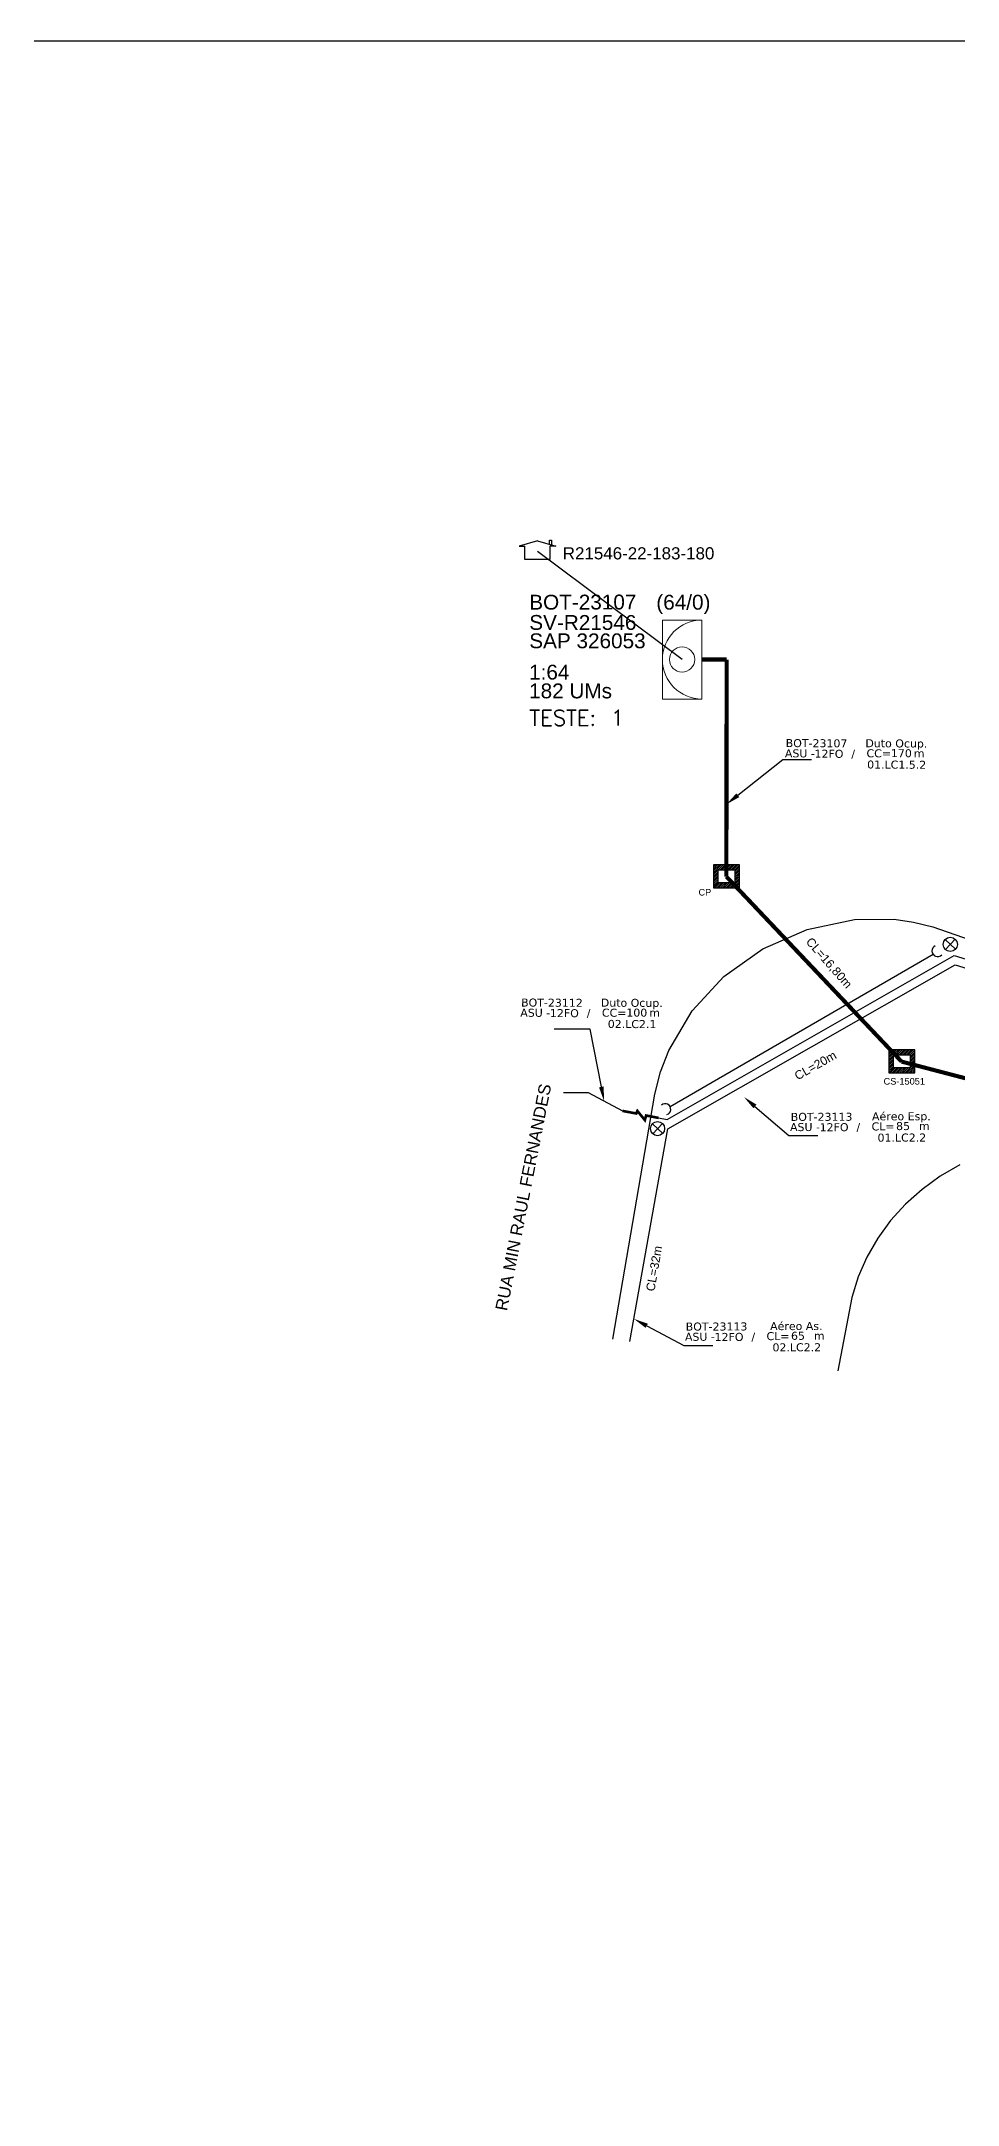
# Model space of a CAD drawing. Extents: x -89 to 1462, y 705 to 1544.
# Drawn here: x 339.3 to 493.4, y 952.3 to 1299 of the extents above; entities that cross this region are included whole.
import ezdxf
from ezdxf import colors
from ezdxf.entities.mleader import LeaderData, LeaderLine
from ezdxf.enums import TextEntityAlignment as Align
from ezdxf.math import Vec2, Vec3

# ---------------------------------------------------------------- set-up
doc = ezdxf.new("R2010")
doc.units = 0
for name, color, linetype in [('0 @ 1', 7, 'Continuous'), ('10.1-Caixas Subterrâneas', 5, 'Continuous'), ('CAP a instalar', 1, 'Continuous'), ('label_cabos', 7, 'Continuous'), ('locais', 7, 'Continuous'), ('QUADRA', 7, 'Continuous'), ('Subida Lateral', 5, 'Continuous'), ('surveys', 7, 'Continuous'), ('surveys legendas', 7, 'Continuous')]:
    doc.layers.add(name, color=color, linetype=linetype)
for name, color, linetype, lineweight in [("20.0-LEGENDA DOS CDO'S", 1, 'Continuous', 0), ('20.1-CDO_INTERIOR', 1, 'Continuous', 0), ('20.6-CORDOALHA_SUPORTE', 7, 'Continuous', 25), ('Segmento Logradouro Texto', 7, 'Continuous', 0)]:
    doc.layers.add(name, color=color, linetype=linetype, lineweight=lineweight)
doc.styles.add('ARIAL', font='arial.ttf')
doc.styles.add('DIGICADE', font='')
doc.styles.add('FTTH', font='arial.ttf')
doc.styles.add('ROMANS', font='romans')
doc.styles.add('siredit', font='verdana.ttf')
doc.styles.get("Standard").update_dxf_attribs({"font": 'arial.ttf'})
doc.styles.get('DIGICADE').set_extended_font_data('Arial')
doc.linetypes.add('FENCELINE1', pattern='A,0.25,-0.1,[133,ltypeshp.shx,S=0.1,R=0,X=-0.1,Y=0],-0.1,1', length=1.45)

# ---------------------------------------------------------------- blocks, each defined once
blk = doc.blocks.new('SURVEY_SURVEY')
for p, q in [((0, 0.0000152), (-0.0000151, 0.0000108)), ((-0.0000151, 0.0000108), (-0.0000104, 0.0000108)), ((-0.0000103, 0), (-0.0000103, 0.0000108)), ((0.0000103, 0), (-0.0000103, 0)), ((0, 0.0000152), (0.0000151, 0.0000108)), ((0.0000101, 0.0000159), (0.0000117, 0.0000159)), ((0.0000101, 0.0000123), (0.0000101, 0.0000159)), ((0.0000151, 0.0000108), (0.0000103, 0.0000108)), ((0.0000103, 0.0000108), (0.0000103, 0)), ((0.0000117, 0.0000159), (0.0000117, 0.0000119))]:
    blk.add_line(p, q)
blk = doc.blocks.new('Inst CDOI-64')
at = {"layer": '20.1-CDO_INTERIOR', "color": 1, "lineweight": 18}
blk.add_lwpolyline([(-2.12, -2.13), (-2.12, 2.12), (0, 2.12), (0.01, -2.13)], close=True, dxfattribs=at)
blk.add_circle((-1.06, 0), 0.68, dxfattribs=at)
blk.add_arc((0.01, 0), 2.13, 90.0276, 270.0276, dxfattribs=at)
at = {"layer": "20.0-LEGENDA DOS CDO'S"}
for tag, p, style, flags in [('ID_ATIVIDADE', (-9.3, 3.78), 'ARIAL', 3), ('FATOR', (-1.5, 3.78), 'ARIAL', 1), ('QTDE', (-9.18, -3.66), 'DIGICADE', 3)]:
    blk.add_attdef(tag, p, '', height=0.8, rotation=0.118, dxfattribs=dict(at, style=style, flags=flags))
at = {"layer": "20.0-LEGENDA DOS CDO'S", "style": 'ARIAL'}
for tag, p, rotation in [('FID', (-9.3, 2.69), 0.118), ('SURVEY', (-9.3, 1.6), 359.9724), ('SAP', (-9.3, 0.61), 359.9724), ('1:XX', (-9.31, -1.08), 359.9724), ('UMS', (-9.31, -2.09), 359.9724)]:
    blk.add_attdef(tag, p, '', height=0.8, rotation=rotation, dxfattribs=at)
blk.add_attdef('FIBRAS_UTILIZADAS', text='', height=0.8, rotation=359.9724, dxfattribs=at).set_placement((-0.99, 2.69), align=Align.CENTER)
blk = doc.blocks.new('Teste  FTTH')
at = {"color": 0, "lineweight": 0, "style": 'ROMANS'}
for tag, p in [('TESTE', (-2.302, -0.29)), ('QTDE', (0.212, -0.29))]:
    blk.add_attdef(tag, p, '', height=0.48, dxfattribs=at)
for tag, p, flags in [('FID', (-2.227, -1.253), 1), ('FATOR', (-2.227, -2.028), 3), ('ID_ATIVIDADE', (-2.227, -2.716), 3)]:
    blk.add_attdef(tag, p, '', height=0.48, dxfattribs=dict(at, flags=flags))
blk = doc.blocks.new('*X72')
at = {"color": 0, "linetype": 'Continuous'}
for p, q in [((-1.25, 0.34099), (-0.49099, 1.1)), ((-1.25, 0.517767), (-0.667767, 1.1)), ((-1.25, 0.694544), (-0.844544, 1.1)), ((-1.25, 0.87132), (-1.02132, 1.1)), ((-1.25, 1.048097), (-1.198097, 1.1)), ((-1.25, 0.164214), (-0.8035, 0.610714)), ((-1.25, -0.012563), (-0.8035, 0.433937)), ((-1.25, -0.18934), (-0.8035, 0.25716)), ((-1.25, -0.366117), (-0.8035, 0.080383)), ((-0.789214, 0.625), (-0.314214, 1.1)), ((-0.612437, 0.625), (-0.137437, 1.1)), ((-0.43566, 0.625), (0.03934, 1.1)), ((-0.258883, 0.625), (0.216117, 1.1)), ((-0.082107, 0.625), (0.392893, 1.1)), ((0.09467, 0.625), (0.56967, 1.1)), ((0.271447, 0.625), (0.746447, 1.1)), ((0.448223, 0.625), (0.923223, 1.1)), ((0.625, 0.625), (1.1, 1.1)), ((0.801777, 0.625), (1.25, 1.073223)), ((0.8035, 0.449947), (1.25, 0.896447)), ((0.8035, 0.27317), (1.25, 0.71967)), ((0.8035, 0.096393), (1.25, 0.542893)), ((0.8035, -0.080383), (1.25, 0.366117)), ((0.8035, -0.25716), (1.25, 0.18934)), ((0.8035, -0.433937), (1.25, 0.012563)), ((-1.25, -0.542893), (-0.8035, -0.096393)), ((-1.25, -0.71967), (-0.8035, -0.27317)), ((-1.25, -0.896447), (-0.8035, -0.449947)), ((-1.25, -1.073223), (-0.801777, -0.625)), ((-1.1, -1.1), (-0.625, -0.625)), ((-0.923223, -1.1), (-0.448223, -0.625)), ((-0.746447, -1.1), (-0.271447, -0.625)), ((-0.56967, -1.1), (-0.09467, -0.625)), ((-0.392893, -1.1), (0.082107, -0.625)), ((-0.216117, -1.1), (0.258883, -0.625)), ((-0.03934, -1.1), (0.43566, -0.625)), ((0.137437, -1.1), (0.612437, -0.625)), ((0.314214, -1.1), (0.789214, -0.625)), ((0.49099, -1.1), (1.25, -0.34099)), ((0.667767, -1.1), (1.25, -0.517767)), ((0.8035, -0.610714), (1.25, -0.164214)), ((0.844544, -1.1), (1.25, -0.694544)), ((1.02132, -1.1), (1.25, -0.87132)), ((1.198097, -1.1), (1.25, -1.048097))]:
    blk.add_line(p, q, dxfattribs=at)
blk = doc.blocks.new('MANHOLE_MQ')
at = {"color": 0, "linetype": 'Continuous'}
for p, q in [((0.00000623, 0.00000569), (-0.00000627, 0.00000569)), ((-0.00000627, 0.00000569), (-0.00000627, -0.00000531)), ((-0.00000404, 0.00000331), (0.00000399, 0.00000331)), ((-0.00000404, -0.00000294), (-0.00000404, 0.00000331)), ((0.00000399, 0.00000331), (0.00000399, -0.00000294)), ((0.00000623, -0.00000531), (0.00000623, 0.00000569)), ((-0.00000627, -0.00000531), (0.00000623, -0.00000531)), ((0.00000399, -0.00000294), (-0.00000404, -0.00000294)), ((0.00000399, -0.00000294), (0.00000399, -0.00000294))]:
    blk.add_line(p, q, dxfattribs=at)
at = {"color": 0, "linetype": 'Continuous', "xscale": 5e-06, "yscale": 5e-06, "zscale": 1e-05}
blk.add_blockref('*X72', (-0.00000002, 0.00000019), dxfattribs=at)
blk = doc.blocks.new('Inst CB DT OCUP CFOA-SM-ASU-120-S-12')
at = {"layer": 'label_cabos', "color": 0, "style": 'siredit'}
for tag, flags, p in [('ID_ATIVIDADE', 3, (1.31, 2.67)), ('FATOR', 1, (11.56, 2.55))]:
    blk.add_attdef(tag, text='', height=1, rotation=359.69, dxfattribs=dict(at, flags=flags)).set_placement(p, align=Align.MIDDLE_CENTER)
for tag, p in [('TIPO_CABO', (1.26, 0)), ('DESTINO_CABO', (3.13, 1.26)), ('CABO', (4.69, -0.05)), ('/', (7.71, -0.05)), ('LANCE', (10.91, 0)), ('TIPO_CABO', (13.11, 1.24)), ('UND', (15.96, 0)), ('FID', (13.15, -1.41))]:
    blk.add_attdef(tag, text='', height=1, rotation=359.69, dxfattribs=at).set_placement(p, align=Align.MIDDLE_CENTER)
blk.add_attdef('QTDE', (12.43, -0.47), '', height=1, rotation=359.69, dxfattribs=at)
blk = doc.blocks.new('Inst CB AS CFOA-SM-ASU-120-S-12')
at = {"layer": 'label_cabos', "color": 0, "style": 'siredit'}
for tag, flags, p in [('ID_ATIVIDADE', 3, (1.31, 2.67)), ('FATOR', 1, (11.56, 2.55))]:
    blk.add_attdef(tag, text='', height=1, rotation=359.69, dxfattribs=dict(at, flags=flags)).set_placement(p, align=Align.MIDDLE_CENTER)
for tag, p in [('TIPO_CABO', (1.26, 0)), ('DESTINO_CABO', (3.13, 1.26)), ('CABO', (4.69, -0.05)), ('/', (7.71, -0.05)), ('LANCE', (10.81, 0)), ('TIPO_CABO', (13.11, 1.24)), ('UND', (15.96, 0)), ('FID', (13.15, -1.41))]:
    blk.add_attdef(tag, text='', height=1, rotation=359.69, dxfattribs=at).set_placement(p, align=Align.MIDDLE_CENTER)
blk.add_attdef('QTDE', (12.43, -0.47), '', height=1, rotation=359.69, dxfattribs=at)
blk = doc.blocks.new('Inst CB ESP CFOA-SM-ASU-120-S-12')
at = {"layer": 'label_cabos', "color": 0, "style": 'siredit'}
for tag, flags, p in [('ID_ATIVIDADE', 3, (1.31, 2.67)), ('FATOR', 1, (11.56, 2.55))]:
    blk.add_attdef(tag, text='', height=1, rotation=359.69, dxfattribs=dict(at, flags=flags)).set_placement(p, align=Align.MIDDLE_CENTER)
for tag, p in [('TIPO_CABO', (1.26, 0)), ('DESTINO_CABO', (3.13, 1.26)), ('CABO', (4.69, -0.05)), ('/', (7.71, -0.05)), ('LANCE', (10.81, 0)), ('TIPO_CABO', (13.11, 1.24)), ('UND', (15.96, 0)), ('FID', (13.15, -1.41))]:
    blk.add_attdef(tag, text='', height=1, rotation=359.69, dxfattribs=at).set_placement(p, align=Align.MIDDLE_CENTER)
blk.add_attdef('QTDE', (12.43, -0.47), '', height=1, rotation=359.69, dxfattribs=at)

msp = doc.modelspace()

# ---------------------------------------------------------------- linework, layer by layer
for points in [[(-89.32, 705.02), (749.25, 705.02), (749.25, 1299.02), (-89.32, 1299.02), (-89.32, 705.02)], [(444.55, 1117.84), (444.55, 1117.86)]]:
    msp.add_lwpolyline(points)
at = {"layer": '20.6-CORDOALHA_SUPORTE'}
msp.add_lwpolyline([(445.04, 1120.02), (489.25, 1145.61)], dxfattribs=at)
for points in [[(489.63, 1147.02, 1.231752), (490.71, 1145.53)], [(444.53, 1118.65, 1.231752), (443.6, 1120.24)]]:
    msp.add_lwpolyline(points, format="xyb", dxfattribs=at)
at = {"layer": 'CAP a instalar', "ltscale": 5, "const_width": 0.687}
msp.add_lwpolyline([(450.39, 1195.13), (454.55, 1195.13)], dxfattribs=at)
at = {"layer": 'CAP a instalar', "linetype": 'FENCELINE1', "ltscale": 5, "const_width": 0.687}
for points in [[(454.55, 1195.13), (454.52, 1158.65)], [(454.52, 1158.65), (483.96, 1127.57)]]:
    msp.add_lwpolyline(points, dxfattribs=at)
at = {"layer": 'CAP a instalar', "color": 7, "ltscale": 5}
for points in [[(444.55, 1117.86), (492.81, 1145.4)], [(492.81, 1145.4), (539.84, 1130.95), (588.74, 1119.8)], [(444.68, 1116.28), (492.98, 1143.84)], [(492.98, 1143.84), (539.47, 1129.56), (587.9, 1118.52)], [(427.13, 1122.39), (431.3, 1122.4)], [(431.3, 1122.4), (437.06, 1119.28)], [(443.09, 1118.11), (444.55, 1117.84)], [(438.28, 1080.53), (444.68, 1116.28)]]:
    msp.add_lwpolyline(points, dxfattribs=at)
at = {"layer": 'CAP a instalar', "linetype": 'FENCELINE1', "ltscale": 7, "const_width": 0.687}
msp.add_lwpolyline([(483.96, 1127.57), (588.09, 1100.35)], dxfattribs=at)
at = {"layer": 'locais', "color": 1}
for p, q in [((491.29, 1148.07), (493.03, 1146.44)), ((492.98, 1148.13), (491.35, 1146.39)), ((442.07, 1117.13), (443.82, 1115.5)), ((443.76, 1117.18), (442.13, 1115.44))]:
    msp.add_line(p, q, dxfattribs=at)
for centre in [(492.16, 1147.26), (442.94, 1116.31)]:
    msp.add_circle(centre, 1.19, dxfattribs=at)
at = {"layer": 'QUADRA', "color": 4}
for p, q in [((468.08, 1149.78), (476.05, 1151.47)), ((476.05, 1151.47), (482.7, 1151.49)), ((482.7, 1151.49), (485.99, 1151.01)), ((485.99, 1151.01), (489.22, 1150.22)), ((489.22, 1150.22), (517.09, 1140.55)), ((454.11, 1141.89), (460.65, 1146.51)), ((448.76, 1136.1), (454.11, 1141.89)), ((444.84, 1129.41), (448.76, 1136.1)), ((443.46, 1125.83), (444.84, 1129.41)), ((442.49, 1122.12), (443.46, 1125.83)), ((435.44, 1080.93), (442.49, 1122.12)), ((493.75, 1110.2), (490.45, 1108.31)), ((490.45, 1108.31), (487.4, 1106.1)), ((484.61, 1103.6), (482.13, 1100.85)), ((487.4, 1106.1), (484.61, 1103.6)), ((482.13, 1100.85), (479.96, 1097.88)), ((479.96, 1097.88), (478.13, 1094.71)), ((478.13, 1094.71), (476.67, 1091.38)), ((476.67, 1091.38), (475.6, 1087.93)), ((475.6, 1087.93), (474.93, 1084.39)), ((474.93, 1084.39), (473.26, 1075.6))]:
    msp.add_line(p, q, dxfattribs=at)
msp.add_lwpolyline([(435.44, 1080.93), (442.49, 1122.12), (443.46, 1125.83), (444.84, 1129.41), (448.76, 1136.1), (454.11, 1141.89), (460.65, 1146.51), (468.08, 1149.78), (476.05, 1151.47), (482.7, 1151.49), (485.99, 1151.01), (489.22, 1150.22), (517.09, 1140.55), (547.38, 1131.74), (583.84, 1123.44), (634.06, 1116.24)], dxfattribs=at)
at = {"layer": 'Subida Lateral', "color": 5, "const_width": 0.442}
msp.add_lwpolyline([(443.09, 1118.11), (441.02, 1118.51), (440.81, 1117.73), (439.55, 1119.28), (439.36, 1118.85), (437.06, 1119.28)], dxfattribs=at)
at = {"layer": 'surveys', "color": 4}
msp.add_lwpolyline([(447.07, 1195.12), (422.74, 1213.31)], dxfattribs=at)

# ---------------------------------------------------------------- block references
at = {"color": 0, "lineweight": 0, "xscale": 3.117396964958147, "yscale": 3.117396964958147, "zscale": 3.117396964958147}
msp.add_blockref('Inst CDOI-64', (450.37, 1195.13), dxfattribs=at).add_auto_attribs({'FIBRAS_UTILIZADAS': '(64/0)', 'SURVEY': 'SV-R21546', 'SAP': 'SAP 326053', '1:XX': '1:64', 'UMS': '182 UMs', 'FID': 'BOT-23107'})
at = {"layer": '10.1-Caixas Subterrâneas', "color": 30, "xscale": 351590.4827100346, "yscale": 351590.4827100346, "zscale": 351590.4827100346}
for p, rotation in [((454.52, 1158.77), 180.0000000000624), ((483.99, 1127.66), 180.0000000000623)]:
    msp.add_blockref('MANHOLE_MQ', p, dxfattribs=dict(at, rotation=rotation))
at = {"layer": "20.0-LEGENDA DOS CDO'S", "lineweight": 0, "xscale": 5.457003387159213, "yscale": 5.457003387159213, "zscale": 5.457003387159213, "rotation": 0.004078562105398154}
msp.add_blockref('Teste  FTTH', (433.95, 1185.6), dxfattribs=at).add_auto_attribs({'TESTE': 'TESTE:', 'QTDE': '1'})
at = {"layer": 'label_cabos', "color": 0, "lineweight": 0}
ref = msp.add_blockref('Inst CB DT OCUP CFOA-SM-ASU-120-S-12', (465.46, 1179.37), dxfattribs=dict(at, xscale=1.344317315532112, yscale=1.344317315532112, zscale=1.344317315532112))
ref.add_attrib('DESTINO_CABO', 'BOT-23107', dxfattribs={"color": 0, "height": 1.344, "rotation": 359.69, "style": 'siredit'}).set_placement((469.67, 1181.07), align=Align.MIDDLE_CENTER)
ref.add_attrib('CABO', '12FO', dxfattribs={"color": 0, "height": 1.344, "rotation": 359.69, "style": 'siredit'}).set_placement((471.76, 1179.3), align=Align.MIDDLE_CENTER)
ref.add_attrib('TIPO_CABO', 'Duto Ocup.', dxfattribs={"color": 0, "height": 1.344, "rotation": 359.69, "style": 'siredit'}).set_placement((483.09, 1181.04), align=Align.MIDDLE_CENTER)
ref.add_attrib('/', '/', dxfattribs={"color": 0, "height": 1.34, "rotation": 359.69, "style": 'siredit'}).set_placement((475.83, 1179.3), align=Align.MIDDLE_CENTER)
ref.add_attrib('TIPO_CABO', 'ASU - ', dxfattribs={"color": 0, "height": 1.344, "rotation": 359.69, "style": 'siredit'}).set_placement((467.16, 1179.36), align=Align.MIDDLE_CENTER)
ref.add_attrib('FID', '01.LC1.5.2', dxfattribs={"color": 0, "height": 1.344, "rotation": 359.69, "style": 'siredit'}).set_placement((483.14, 1177.47), align=Align.MIDDLE_CENTER)
ref.add_attrib('LANCE', 'CC=', dxfattribs={"color": 0, "height": 1.344, "rotation": 359.69, "style": 'siredit'}).set_placement((480.13, 1179.37), align=Align.MIDDLE_CENTER)
ref.add_attrib('QTDE', '170', (482.17, 1178.73), dxfattribs={"color": 0, "height": 1.344, "rotation": 359.69, "style": 'siredit'})
ref.add_attrib('UND', 'm', dxfattribs={"color": 0, "height": 1.34, "rotation": 359.69, "style": 'siredit'}).set_placement((486.92, 1179.37), align=Align.MIDDLE_CENTER)
ref = msp.add_blockref('Inst CB DT OCUP CFOA-SM-ASU-120-S-12', (420.98, 1135.78), dxfattribs=dict(at, xscale=1.344317315532112, yscale=1.344317315532112, zscale=1.344317315532112))
ref.add_attrib('DESTINO_CABO', 'BOT-23112', dxfattribs={"color": 0, "height": 1.344, "rotation": 359.69, "style": 'siredit'}).set_placement((425.19, 1137.47), align=Align.MIDDLE_CENTER)
ref.add_attrib('CABO', '12FO', dxfattribs={"color": 0, "height": 1.344, "rotation": 359.69, "style": 'siredit'}).set_placement((427.28, 1135.71), align=Align.MIDDLE_CENTER)
ref.add_attrib('TIPO_CABO', 'Duto Ocup.', dxfattribs={"color": 0, "height": 1.344, "rotation": 359.69, "style": 'siredit'}).set_placement((438.61, 1137.45), align=Align.MIDDLE_CENTER)
ref.add_attrib('/', '/', dxfattribs={"color": 0, "height": 1.34, "rotation": 359.69, "style": 'siredit'}).set_placement((431.35, 1135.71), align=Align.MIDDLE_CENTER)
ref.add_attrib('TIPO_CABO', 'ASU - ', dxfattribs={"color": 0, "height": 1.344, "rotation": 359.69, "style": 'siredit'}).set_placement((422.68, 1135.77), align=Align.MIDDLE_CENTER)
ref.add_attrib('FID', '02.LC2.1', dxfattribs={"color": 0, "height": 1.344, "rotation": 359.69, "style": 'siredit'}).set_placement((438.66, 1133.88), align=Align.MIDDLE_CENTER)
ref.add_attrib('LANCE', 'CC=', dxfattribs={"color": 0, "height": 1.344, "rotation": 359.69, "style": 'siredit'}).set_placement((435.65, 1135.78), align=Align.MIDDLE_CENTER)
ref.add_attrib('QTDE', '100', (437.69, 1135.14), dxfattribs={"color": 0, "height": 1.344, "rotation": 359.69, "style": 'siredit'})
ref.add_attrib('UND', 'm', dxfattribs={"color": 0, "height": 1.34, "rotation": 359.69, "style": 'siredit'}).set_placement((442.45, 1135.78), align=Align.MIDDLE_CENTER)
at = {"layer": 'label_cabos'}
ref = msp.add_blockref('Inst CB ESP CFOA-SM-ASU-120-S-12', (466.32, 1116.56), dxfattribs=dict(at, xscale=1.344317315532111, yscale=1.344317315532112, zscale=1.344317315532112, rotation=0.4634636605451))
ref.add_attrib('DESTINO_CABO', 'BOT-23113', dxfattribs={"color": 0, "height": 1.344, "rotation": 0.1535, "style": 'siredit'}).set_placement((470.52, 1118.29), align=Align.MIDDLE_CENTER)
ref.add_attrib('TIPO_CABO', 'Aéreo Esp.', dxfattribs={"color": 0, "height": 1.344, "rotation": 0.1535, "style": 'siredit'}).set_placement((483.93, 1118.38), align=Align.MIDDLE_CENTER)
ref.add_attrib('CABO', '12FO', dxfattribs={"color": 0, "height": 1.344, "rotation": 0.1535, "style": 'siredit'}).set_placement((472.62, 1116.54), align=Align.MIDDLE_CENTER)
ref.add_attrib('/', '/', dxfattribs={"color": 0, "height": 1.34, "rotation": 0.1535, "style": 'siredit'}).set_placement((476.69, 1116.58), align=Align.MIDDLE_CENTER)
ref.add_attrib('TIPO_CABO', 'ASU - ', dxfattribs={"color": 0, "height": 1.344, "rotation": 0.1535, "style": 'siredit'}).set_placement((468.02, 1116.57), align=Align.MIDDLE_CENTER)
ref.add_attrib('FID', '01.LC2.2', dxfattribs={"color": 0, "height": 1.344, "rotation": 0.1535, "style": 'siredit'}).set_placement((484.01, 1114.8), align=Align.MIDDLE_CENTER)
ref.add_attrib('LANCE', 'CL=', dxfattribs={"color": 0, "height": 1.344, "rotation": 0.1535, "style": 'siredit'}).set_placement((480.85, 1116.68), align=Align.MIDDLE_CENTER)
ref.add_attrib('QTDE', '85', (483.04, 1116.06), dxfattribs={"color": 0, "height": 1.344, "rotation": 0.1535, "style": 'siredit'})
ref.add_attrib('UND', 'm', dxfattribs={"color": 0, "height": 1.34, "rotation": 0.1535, "style": 'siredit'}).set_placement((487.78, 1116.74), align=Align.MIDDLE_CENTER)
ref = msp.add_blockref('Inst CB AS CFOA-SM-ASU-120-S-12', (448.66, 1081.32), dxfattribs=dict(at, xscale=1.344317315532111, yscale=1.344317315532112, zscale=1.344317315532112, rotation=0.4634636605451))
ref.add_attrib('DESTINO_CABO', 'BOT-23113', dxfattribs={"color": 0, "height": 1.344, "rotation": 0.1535, "style": 'siredit'}).set_placement((452.86, 1083.05), align=Align.MIDDLE_CENTER)
ref.add_attrib('TIPO_CABO', 'Aéreo As.', dxfattribs={"color": 0, "height": 1.344, "rotation": 0.1535, "style": 'siredit'}).set_placement((466.27, 1083.13), align=Align.MIDDLE_CENTER)
ref.add_attrib('CABO', '12FO', dxfattribs={"color": 0, "height": 1.344, "rotation": 0.1535, "style": 'siredit'}).set_placement((454.96, 1081.3), align=Align.MIDDLE_CENTER)
ref.add_attrib('/', '/', dxfattribs={"color": 0, "height": 1.34, "rotation": 0.1535, "style": 'siredit'}).set_placement((459.03, 1081.33), align=Align.MIDDLE_CENTER)
ref.add_attrib('TIPO_CABO', 'ASU - ', dxfattribs={"color": 0, "height": 1.344, "rotation": 0.1535, "style": 'siredit'}).set_placement((450.36, 1081.33), align=Align.MIDDLE_CENTER)
ref.add_attrib('FID', '02.LC2.2', dxfattribs={"color": 0, "height": 1.344, "rotation": 0.1535, "style": 'siredit'}).set_placement((466.35, 1079.56), align=Align.MIDDLE_CENTER)
ref.add_attrib('LANCE', 'CL=', dxfattribs={"color": 0, "height": 1.344, "rotation": 0.1535, "style": 'siredit'}).set_placement((463.19, 1081.44), align=Align.MIDDLE_CENTER)
ref.add_attrib('QTDE', '65', (465.38, 1080.82), dxfattribs={"color": 0, "height": 1.344, "rotation": 0.1535, "style": 'siredit'})
ref.add_attrib('UND', 'm', dxfattribs={"color": 0, "height": 1.34, "rotation": 0.1535, "style": 'siredit'}).set_placement((470.12, 1081.49), align=Align.MIDDLE_CENTER)
at = {"layer": 'surveys', "color": 255, "xscale": 203824.2082524756, "yscale": 203824.2082524756, "zscale": 203824.2082524756}
msp.add_blockref('SURVEY_SURVEY', (422.74, 1211.96), dxfattribs=at)

# ---------------------------------------------------------------- texts
at = {"layer": '0 @ 1', "color": 3, "linetype": 'Continuous', "insert": (468.87, 1148.6), "char_height": 1.4493, "attachment_point": 1, "rotation": 311.1629, "style": 'FTTH'}
msp.add_mtext_dynamic_manual_height_columns('\\pxt3;CL=16,80m', width=13.9547, gutter_width=0.00005, heights=[1.55], dxfattribs=at)
at = {"layer": '0 @ 1', "color": 0, "linetype": 'Continuous', "char_height": 1.4493, "attachment_point": 1, "style": 'FTTH'}
for s, insert, rotation in [('\\pxt3;CL=20m', (465.77, 1125.65), 29.6341), ('\\pxt3;CL=32m', (440.98, 1089.13), 80.0496)]:
    msp.add_mtext_dynamic_manual_height_columns(s, width=13.9547, gutter_width=0.00005, heights=[1.55], dxfattribs=dict(at, insert=insert, rotation=rotation))
at = {"layer": '10.1-Caixas Subterrâneas', "color": 30, "style": 'ARIAL'}
for s, p in [('CP', (449.83, 1155.47)), ('CS-15051', (480.94, 1123.7))]:
    msp.add_text(s, height=1.106, dxfattribs=at).set_placement(p)
at = {"layer": 'Segmento Logradouro Texto', "color": 5, "linetype": 'Continuous', "insert": (415.64, 1085.96), "char_height": 2.0382, "width": 39.3286, "attachment_point": 1, "rotation": 78.9075, "style": 'DIGICADE'}
msp.add_mtext('\\fArial|b0|i0|c0|p34;\\W1.0000000000;\\T1.0000000000;\\o\\lRUA MIN RAUL FERNANDES', dxfattribs=at)
at = {"layer": 'surveys legendas', "color": 0}
msp.add_text('R21546-22-183-180', height=2.0382, dxfattribs=at).set_placement((427.01, 1211.96))

# ---------------------------------------------------------------- leaders
at = {"layer": 'label_cabos', "color": 7, "lineweight": 0}
ml = msp.add_multileader_mtext('Standard', dxfattribs=at)
ml.set_content('', color=7)
ml.set_leader_properties()
ml.build(insert=Vec2(0, 0))
ml.multileader.update_dxf_attribs({"text_right_attachment_type": 6, "dogleg_length": 4.86, "arrow_head_size": 2.43})
ctx = ml.context
ctx.base_point, ctx.char_height, ctx.arrow_head_size, ctx.landing_gap_size, ctx.plane_origin = Vec3(468.58, 1151.21), 2.43, 2.43, 1.21, Vec3(-7891491.92, -131083762.64)
ctx.right_attachment = 6
notes = []
notes.append((ctx, [(0, (1, 1, 0), (463.98, 1178.31), (1, 0), 4.86, [(0, [(454.53, 1170.81)], 0, [])])]))
ctx.mtext.insert, ctx.mtext.rotation = Vec3(470.05, 1179.53), 6.283185
ml = msp.add_multileader_mtext('Standard', dxfattribs=at)
ml.set_content('', color=7)
ml.set_leader_properties()
ml.build(insert=Vec2(0, 0))
ml.multileader.update_dxf_attribs({"text_right_attachment_type": 6, "dogleg_length": 4.86, "arrow_head_size": 2.43})
ctx = ml.context
ctx.base_point, ctx.char_height, ctx.arrow_head_size, ctx.landing_gap_size, ctx.plane_origin = Vec3(419.79, 1117.02), 2.43, 2.43, 1.21, Vec3(-7891536.4, -131083806.23)
ctx.right_attachment, ctx.text_align_type = 6, 2
notes.append((ctx, [(0, (1, 1, 0), (431.64, 1133.02), (-1, 0), 4.86, [(0, [(433.95, 1120.93)], 0, [])])]))
ctx.mtext.insert, ctx.mtext.rotation, ctx.mtext.alignment = Vec3(425.57, 1135.93), 6.283185, 3
ml = msp.add_multileader_mtext('Standard', dxfattribs=at)
ml.set_content('', color=7)
ml.set_leader_properties()
ml.build(insert=Vec2(0, 0))
ml.multileader.update_dxf_attribs({"text_right_attachment_type": 6, "dogleg_length": 4.86, "arrow_head_size": 2.43})
ctx = ml.context
ctx.base_point, ctx.char_height, ctx.arrow_head_size, ctx.landing_gap_size, ctx.plane_origin = Vec3(469.62, 1088.06), 2.43, 2.43, 1.21, Vec3(-7891490.88, -131083825.79)
ctx.right_attachment = 6
notes.append((ctx, [(0, (1, 1, 0), (465.02, 1115.17), (1, 0), 4.86, [(0, [(457.47, 1121.61)], 0, [])])]))
ctx.mtext.insert, ctx.mtext.rotation = Vec3(471.09, 1116.38), 6.283185
ml = msp.add_multileader_mtext('Standard', dxfattribs=at)
ml.set_content('', color=7)
ml.set_leader_properties()
ml.build(insert=Vec2(0, 0))
ml.multileader.update_dxf_attribs({"text_right_attachment_type": 6, "dogleg_length": 4.86, "arrow_head_size": 2.43})
ctx = ml.context
ctx.base_point, ctx.char_height, ctx.arrow_head_size, ctx.landing_gap_size, ctx.plane_origin = Vec3(452.22, 1063.93), 2.43, 2.43, 1.21, Vec3(-7891508.55, -131083861.09)
ctx.right_attachment = 6
notes.append((ctx, [(0, (1, 1, 0), (447.35, 1079.86), (1, 0), 4.86, [(0, [(438.98, 1084.32)], 0, [])])]))
ctx.mtext.insert, ctx.mtext.rotation = Vec3(453.42, 1081.07), 6.283185
for ctx, leaders in notes:
    for number, flags, end, landing, length, lines in leaders:
        leader = LeaderData()
        leader.index, (leader.has_last_leader_line, leader.has_dogleg_vector, leader.attachment_direction) = number, flags
        leader.last_leader_point, leader.dogleg_vector, leader.dogleg_length = Vec3(end), Vec3(landing), length
        for number, points, colour, breaks in lines:
            line = LeaderLine()
            line.index, line.vertices, line.color, line.breaks = number, Vec3.list(points), colors.encode_raw_color(colour), breaks
            leader.lines.append(line)
        ctx.leaders.append(leader)

doc.saveas('drawing.dxf')
